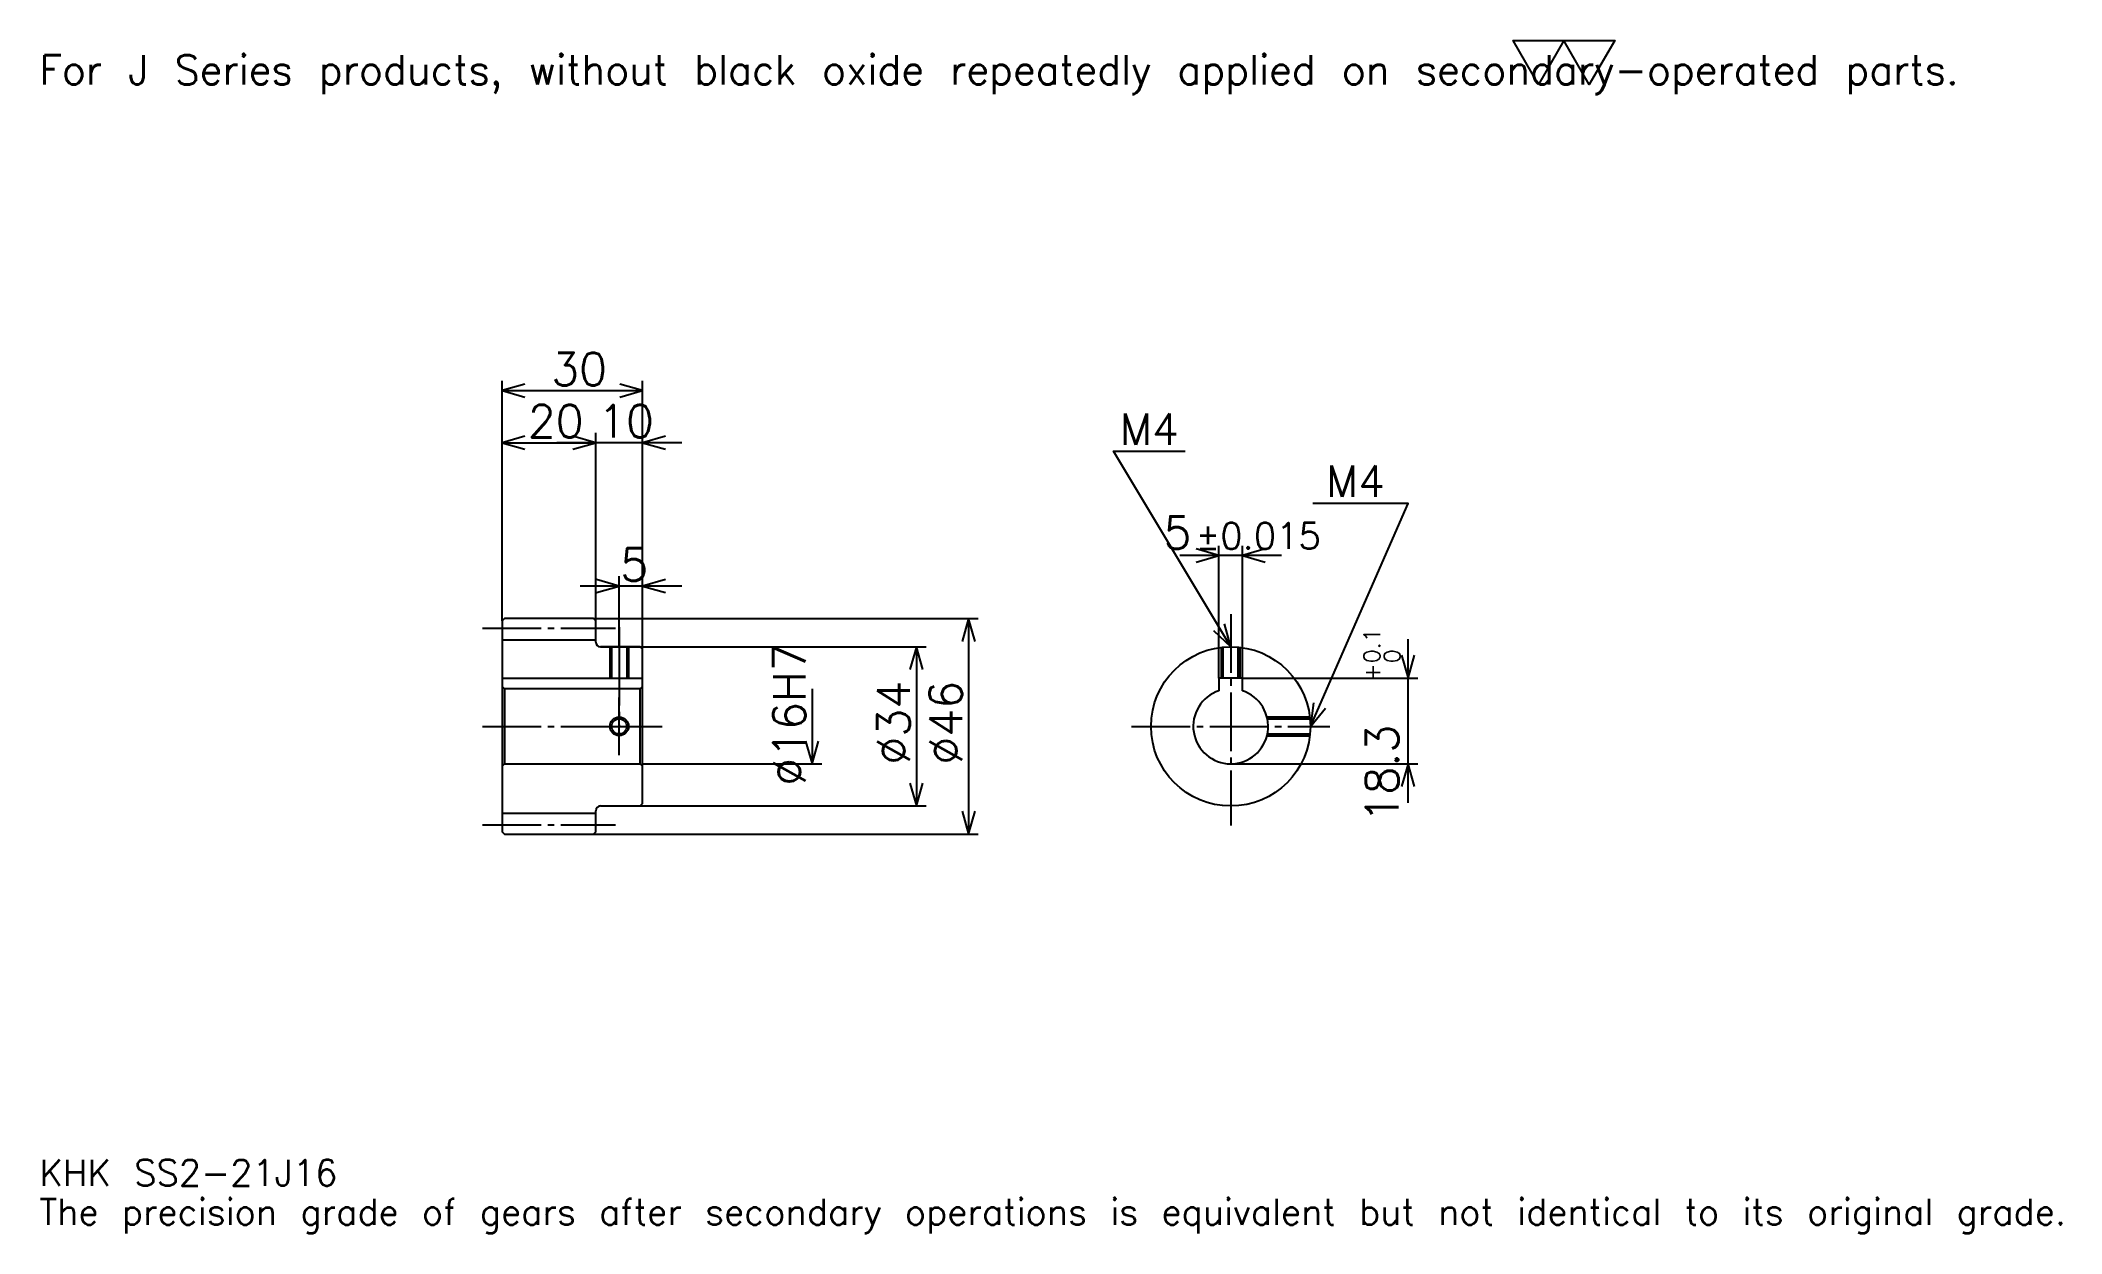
# Model space of a CAD drawing. Extents: x 14 to 446, y 5 to 260.
import ezdxf

# ---------------------------------------------------------------- set-up
doc = ezdxf.new("R2010")
doc.units = 0
doc.linetypes.add('DASHDOT', pattern=[16.695651, 12.521739, -1.391304, 1.391304, -1.391304])
doc.layers.get('0').update_dxf_attribs({"linetype": 'CONTINUOUS'})
doc.layers.add('DASHDOT', color=6, linetype='DASHDOT')
doc.styles.add('KANJI', font='TXT', dxfattribs={"bigfont": 'BIGFONT'})

msp = doc.modelspace()

# ---------------------------------------------------------------- linework, layer by layer
at = {"color": 5}
for p, q in [((112.695656, 136.391296), (112.695656, 187.17392)), ((142.695648, 136.391296), (142.695648, 187.17392)), ((112.695656, 185.086945), (142.695648, 185.086945)), ((112.695656, 173.956512), (132.695648, 173.956512)), ((151.043488, 173.956512), (124.347832, 173.956512)), ((132.695648, 136.391296), (132.695648, 176.043472)), ((265.717407, 123.691307), (265.717407, 151.956512)), ((270.717407, 123.691307), (270.717407, 151.956512)), ((279.065216, 149.869568), (257.369568, 149.869568)), ((151.043488, 143.347824), (129.347824, 143.347824)), ((137.695648, 136.391296), (137.695648, 145.434784)), ((112.695656, 135.891296), (112.695656, 136.391296)), ((132.195648, 136.391296), (142.695648, 136.391296)), ((132.695648, 135.891296), (132.695648, 136.391296)), ((137.695648, 130.391296), (137.695648, 136.391296)), ((137.695648, 130.391296), (137.695648, 136.391296)), ((142.695648, 136.391296), (214.347839, 136.391296)), ((142.695648, 129.891296), (142.695648, 136.391296)), ((212.260864, 136.391296), (212.260864, 90.391304)), ((133.695648, 130.391296), (142.695648, 130.391296)), ((142.695648, 130.391296), (203.217407, 130.391296)), ((201.130432, 130.391296), (201.130432, 96.391304)), ((306.086975, 97.04348), (306.086975, 132.039124)), ((178.869568, 121.391304), (178.869568, 105.391304)), ((270.717407, 123.691307), (308.17392, 123.691307)), ((142.695648, 105.391304), (180.956528, 105.391304)), ((268.217407, 105.391304), (308.17392, 105.391304)), ((133.695648, 96.391304), (142.695648, 96.391304)), ((142.695648, 96.391304), (203.217407, 96.391304)), ((132.195648, 90.391304), (142.695648, 90.391304)), ((142.695648, 90.391304), (214.347839, 90.391304))]:
    msp.add_line(p, q, dxfattribs=at)
at = {"color": 4}
for p, q in [((112.695656, 131.891296), (132.695648, 131.891296)), ((112.695656, 123.691307), (142.695648, 123.691307)), ((113.195656, 121.391304), (113.195656, 105.391304)), ((142.195648, 121.391304), (142.695648, 121.891304)), ((142.195648, 105.391304), (142.695648, 104.891304)), ((112.695656, 94.891304), (132.695648, 94.891304))]:
    msp.add_line(p, q, dxfattribs=at)
at = {"color": 7}
msp.add_lwpolyline([(333.913055, 250.434784), (328.486969, 259.839996), (350.191315, 259.839996), (344.765228, 250.434784), (339.339142, 259.839996), (333.913055, 250.434784)], dxfattribs=at)
at = {"color": 5}
for points in [[(117.565224, 186.478256), (112.695656, 185.086945), (117.565224, 183.695648)], [(137.826096, 183.695648), (142.695648, 185.086945), (137.826096, 186.478256)], [(117.565224, 175.347824), (112.695656, 173.956512), (117.565224, 172.565216)], [(127.826088, 172.565216), (132.695648, 173.956512), (127.826088, 175.347824)], [(127.826088, 172.565216), (132.695648, 173.956512), (127.826088, 175.347824)], [(147.565216, 175.347824), (142.695648, 173.956512), (147.565216, 172.565216)], [(268.217407, 130.391296), (243.17392, 172.130432), (258.478271, 172.130432)], [(285.217407, 113.391304), (306.086975, 161), (285.773926, 161)], [(260.847839, 148.478256), (265.717407, 149.869568), (260.847839, 151.260864)], [(275.586975, 151.260864), (270.717407, 149.869568), (275.586975, 148.478256)], [(132.826096, 141.956528), (137.695648, 143.347824), (132.826096, 144.739136)], [(147.565216, 144.739136), (142.695648, 143.347824), (147.565216, 141.956528)], [(213.652176, 131.521744), (212.260864, 136.391296), (210.869568, 131.521744)], [(264.518982, 133.851105), (268.217407, 130.391296), (266.90506, 135.282745)], [(202.521744, 125.521736), (201.130432, 130.391296), (199.739136, 125.521736)], [(304.695648, 128.560867), (306.086975, 123.691307), (307.478271, 128.560867)], [(285.898163, 118.409767), (285.217407, 113.391304), (288.446655, 117.29261)], [(177.478271, 110.260872), (178.869568, 105.391304), (180.260864, 110.260872)], [(307.478271, 100.521744), (306.086975, 105.391304), (304.695648, 100.521744)], [(199.739136, 101.260872), (201.130432, 96.391304), (202.521744, 101.260872)], [(210.869568, 95.260864), (212.260864, 90.391304), (213.652176, 95.260864)]]:
    msp.add_lwpolyline(points, dxfattribs=at)
at = {"color": 4}
for points in [[(132.695648, 131.391296), (132.695648, 135.891296), (132.195648, 136.391296), (113.195656, 136.391296), (112.695656, 135.891296), (112.695656, 104.891304)], [(133.695648, 96.391304), (142.195648, 96.391304), (142.695648, 96.891304), (142.695648, 129.891296), (142.195648, 130.391296), (133.695648, 130.391296)], [(135.695648, 130.391296), (135.695648, 123.691307)], [(136.075653, 130.391296), (136.075653, 123.691307)], [(139.315659, 130.391296), (139.315659, 123.691307)], [(139.695648, 130.391296), (139.695648, 123.691307)], [(266.217407, 123.691307), (266.217407, 130.273254)], [(266.597412, 123.691307), (266.597412, 130.313934)], [(269.837402, 123.691307), (269.837402, 130.313934)], [(270.217407, 123.691307), (270.217407, 130.273254)], [(112.695656, 104.891304), (113.195656, 105.391304), (142.195648, 105.391304), (142.195648, 121.391304), (113.195656, 121.391304), (112.695656, 121.891304)], [(270.717407, 120.990646), (270.717407, 123.691307), (265.717407, 123.691307), (265.717407, 120.990646)], [(275.963379, 115.391304), (285.099335, 115.391304)], [(276.051666, 115.011307), (285.140045, 115.011307)], [(275.963379, 111.391304), (285.099335, 111.391304)], [(276.051666, 111.771301), (285.140045, 111.771301)], [(112.695656, 104.891304), (112.695656, 90.891304), (113.195656, 90.391304), (132.195648, 90.391304), (132.695648, 90.891304), (132.695648, 95.391304)]]:
    msp.add_lwpolyline(points, dxfattribs=at)
for centre, radius in [((268.217407, 113.391304), 17), ((137.695648, 113.391304), 1.62)]:
    msp.add_circle(centre, radius, dxfattribs=at)
at = {"color": 7}
msp.add_circle((137.695648, 113.391304), 2, dxfattribs=at)
at = {"color": 4}
for centre, radius, start, end in [((133.695648, 131.391296), 1, 180, 270), ((268.217407, 113.391304), 8, 108.20995733, 71.79004267), ((133.695648, 95.391304), 1, 90, 180)]:
    msp.add_arc(centre, radius, start, end, dxfattribs=at)
at = {"layer": 'DASHDOT', "color": 7}
for p, q in [((108.521744, 134.391296), (136.869568, 134.391296)), ((268.217407, 137.347824), (268.217407, 92.217392)), ((137.695648, 130.391296), (137.695648, 113.391304)), ((108.521744, 113.391304), (146.869568, 113.391304)), ((247.043488, 113.391304), (289.391296, 113.391304)), ((108.521744, 92.391304), (136.869568, 92.391304))]:
    msp.add_line(p, q, dxfattribs=at)
for points in [[(137.695648, 134.565216), (137.695648, 119.517395)], [(137.695648, 107.217392), (137.695648, 119.565216)], [(131.521744, 113.391304), (143.869568, 113.391304)]]:
    msp.add_lwpolyline(points, dxfattribs=at)

# ---------------------------------------------------------------- texts
at = {"color": 7, "style": 'KANJI'}
for s, height, p in [('For J Series products, without black oxide repeatedly applied on secondary-operated parts.', 6.26087, (13.913043, 250.434784)), ('30', 6.956522, (123.17392, 186.199997)), ('20', 6.956522, (118.17392, 175.069565)), ('10', 6.956522, (133.17392, 175.069565)), ('M4', 6.678261, (244.565216, 173.521744)), ('M4', 6.678261, (288.556519, 162.391296)), ('5', 6.956522, (253.857758, 151.260864)), ('%%p0.015', 5.565217, (260.743866, 151.260864)), ('5', 6.956522, (137.934784, 144.460876)), ('KHK SS2-21J16', 5.565217, (13.913043, 15.304348)), ('The precision grade of gears after secondary operations is equivalent but not identical to its original grade.', 5.565217, (13.913043, 6.956522))]:
    msp.add_text(s, height=height, dxfattribs=at).set_placement(p)
for s, height, p in [('%%c16H7', 6.956522, (177.478271, 100.695648)), ('0.1', 3.478261, (300.10437, 126.882004)), ('+', 3.478261, (300.10437, 122.986351)), ('0', 3.478261, (304.417389, 126.882004)), ('%%c34', 6.956522, (199.739136, 105.217392)), ('%%c46', 6.956522, (210.869568, 105.217392)), ('18.3', 6.956522, (304, 92.875763))]:
    msp.add_text(s, height=height, rotation=90, dxfattribs=at).set_placement(p)

doc.saveas('drawing.dxf')
